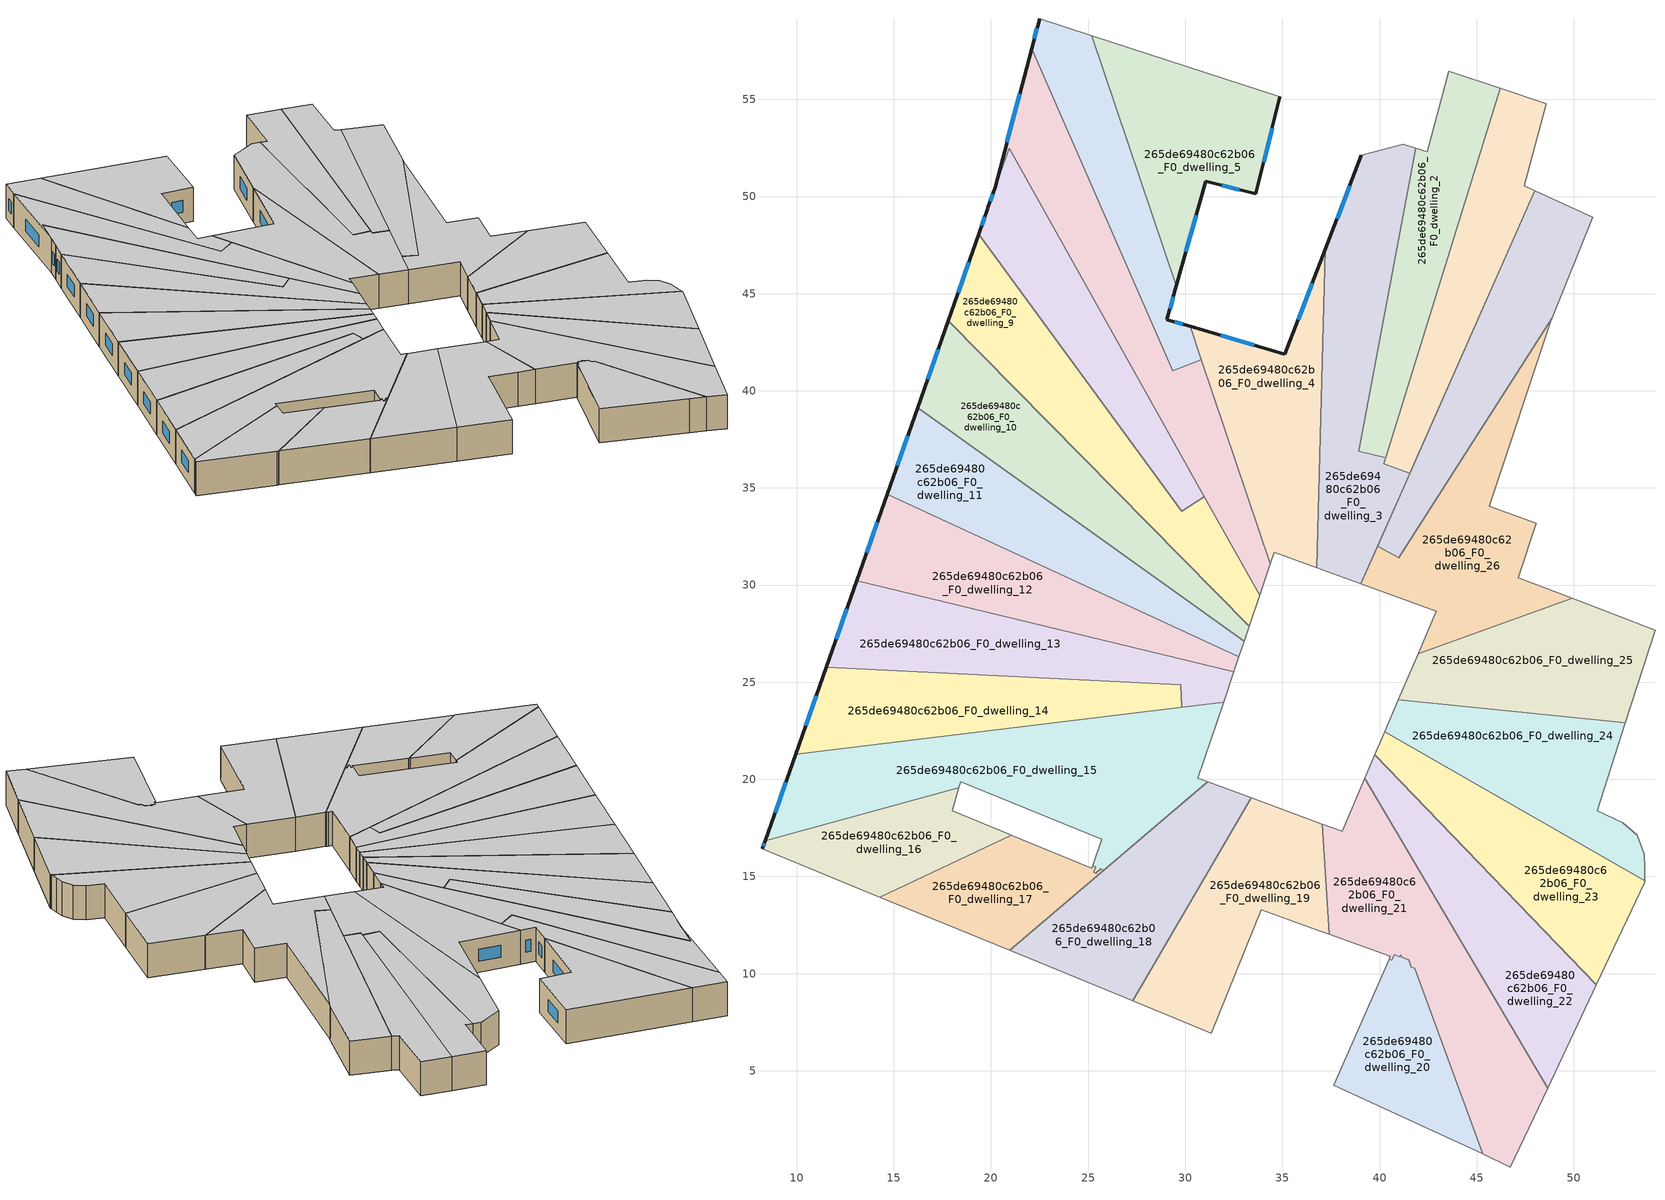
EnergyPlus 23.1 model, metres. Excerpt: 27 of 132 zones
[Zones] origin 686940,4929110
265de69480c62b06_F0_dwelling_0
 floor ground (EU_floor_Construction): 50.97,48.92 48.89,43.76 40.99,31.41 39.9,31.99 47.99,50.3 z0
 wall adiabatic (EU_wall_Construction): 40.99,31.41 48.89,43.76 50.97,48.92 47.99,50.3 39.9,31.99 40.99,31.41 z0:3
 ceiling to 265de69480c62b06_F1_dwelling_0 (EU_floor_Construction): 40.99,31.41 48.89,43.76 50.97,48.92 47.99,50.3 39.9,31.99 z3
265de69480c62b06_F0_dwelling_1
 floor ground (EU_floor_Construction): 48.58,54.77 47.45,50.55 47.99,50.3 41.56,35.75 40.23,36.25 46.21,55.57 z0
 wall adiabatic (EU_wall_Construction): 41.56,35.75 47.99,50.3 47.45,50.55 48.58,54.77 46.21,55.57 z0:3
 wall to 265de69480c62b06_F0_dwelling_3 (EU_wall_Construction): 40.32,36.55 40.23,36.25 41.56,35.75 z0:3
 wall to 265de69480c62b06_F0_dwelling_2 (EU_wall_Construction): 46.21,55.57 40.32,36.55 z0:3
 ceiling to 265de69480c62b06_F1_dwelling_1 (EU_floor_Construction): 41.56,35.75 47.99,50.3 47.45,50.55 48.58,54.77 46.21,55.57 40.23,36.25 z3
265de69480c62b06_F0_dwelling_10
 floor ground (EU_floor_Construction): 17.8,43.6 33.3,27.89 33.03,27.1 16.23,39.14 z0
 wall outside (EU_wall_Construction): 17.8,43.6 16.23,39.14 z0:3
 wall adiabatic (EU_wall_Construction): 33.03,27.1 33.3,27.89 z0:3
 wall to 265de69480c62b06_F0_dwelling_11 (EU_wall_Construction): 16.23,39.14 33.03,27.1 z0:3
 wall to 265de69480c62b06_F0_dwelling_9 (EU_wall_Construction): 33.3,27.89 17.8,43.6 z0:3
 window (EU_Window_Construction): 17.29,42.15 16.74,40.59 z0.98:2.02
 ceiling to 265de69480c62b06_F1_dwelling_10 (EU_floor_Construction): 33.03,27.1 33.3,27.89 17.8,43.6 16.23,39.14 z3
265de69480c62b06_F0_dwelling_11
 floor ground (EU_floor_Construction): 33.03,27.1 32.76,26.31 14.66,34.68 16.23,39.14 z0
 wall outside (EU_wall_Construction): 16.23,39.14 14.66,34.68 z0:3
 wall adiabatic (EU_wall_Construction): 32.76,26.31 33.03,27.1 z0:3
 wall to 265de69480c62b06_F0_dwelling_12 (EU_wall_Construction): 14.66,34.68 32.76,26.31 z0:3
 window (EU_Window_Construction): 15.72,37.69 15.17,36.13 z0.98:2.02
 ceiling to 265de69480c62b06_F1_dwelling_11 (EU_floor_Construction): 32.76,26.31 33.03,27.1 16.23,39.14 14.66,34.68 z3
265de69480c62b06_F0_dwelling_12
 floor ground (EU_floor_Construction): 32.76,26.31 32.5,25.53 13.09,30.22 14.66,34.68 z0
 wall outside (EU_wall_Construction): 14.66,34.68 13.09,30.22 z0:3
 wall adiabatic (EU_wall_Construction): 32.5,25.53 32.76,26.31 z0:3
 wall to 265de69480c62b06_F0_dwelling_13 (EU_wall_Construction): 13.09,30.22 32.5,25.53 z0:3
 window (EU_Window_Construction): 14.15,33.23 13.6,31.67 z0.98:2.02
 ceiling to 265de69480c62b06_F1_dwelling_12 (EU_floor_Construction): 32.5,25.53 32.76,26.31 14.66,34.68 13.09,30.22 z3
265de69480c62b06_F0_dwelling_13
 floor ground (EU_floor_Construction): 32.5,25.53 31.97,23.97 29.82,23.71 29.77,24.87 11.53,25.76 13.09,30.22 z0
 wall outside (EU_wall_Construction): 13.09,30.22 11.53,25.76 z0:3
 wall to 265de69480c62b06_F0_dwelling_14 (EU_wall_Construction): 11.53,25.76 29.77,24.87 29.81,23.71 z0:3
 wall adiabatic (EU_wall_Construction): 31.97,23.97 32.5,25.53 z0:3
 wall to 265de69480c62b06_F0_dwelling_15 (EU_wall_Construction): 29.82,23.71 31.97,23.97 z0:3
 window (EU_Window_Construction): 12.58,28.77 12.03,27.21 z0.98:2.02
 ceiling to 265de69480c62b06_F1_dwelling_13 (EU_floor_Construction): 31.97,23.97 32.5,25.53 13.09,30.22 11.53,25.76 29.77,24.87 29.81,23.71 z3
265de69480c62b06_F0_dwelling_14
 floor ground (EU_floor_Construction): 29.77,24.87 29.81,23.71 9.96,21.3 11.53,25.76 z0
 wall outside (EU_wall_Construction): 11.53,25.76 9.96,21.3 z0:3
 wall to 265de69480c62b06_F0_dwelling_15 (EU_wall_Construction): 9.96,21.3 29.81,23.71 z0:3
 window (EU_Window_Construction): 11.02,24.31 10.47,22.75 z0.98:2.02
 ceiling to 265de69480c62b06_F1_dwelling_14 (EU_floor_Construction): 29.81,23.71 29.77,24.87 11.53,25.76 9.96,21.3 z3
265de69480c62b06_F0_dwelling_15
 floor ground (EU_floor_Construction): 31.97,23.97 30.65,20.07 30.94,19.96 31.07,19.91 31.15,19.88 31.03,19.79 25.81,15.33 25.65,15.39 25.39,15.17 25.29,15.22 25.38,15.5 25.25,15.56 25.7,16.93 18.44,19.89 18.35,19.56 8.39,16.84 9.96,21.3 z0
 wall outside (EU_wall_Construction): 9.96,21.3 8.39,16.84 z0:3
 wall adiabatic (EU_wall_Construction): 18.35,19.56 18.44,19.89 25.7,16.93 25.25,15.56 / 25.29,15.22 25.39,15.17 25.65,15.39 25.81,15.33 31.03,19.79 31.15,19.88 31.07,19.91 30.94,19.96 30.65,20.07 31.97,23.97 z0:3
 wall to 265de69480c62b06_F0_dwelling_16 (EU_wall_Construction): 8.39,16.84 18.35,19.56 z0:3
 wall to 265de69480c62b06_F0_dwelling_17 (EU_wall_Construction): 25.25,15.56 25.38,15.5 25.29,15.22 z0:3
 window (EU_Window_Construction): 9.45,19.85 8.9,18.29 z0.98:2.02
 ceiling to 265de69480c62b06_F1_dwelling_15 (EU_floor_Construction): 31.03,19.79 31.15,19.88 31.07,19.91 30.94,19.96 30.65,20.07 31.97,23.97 9.96,21.3 8.39,16.84 18.35,19.56 18.44,19.89 25.7,16.93 25.25,15.56 25.38,15.5 25.29,15.22 25.39,15.17 25.65,15.39 25.81,15.33 z3
265de69480c62b06_F0_dwelling_16
 floor ground (EU_floor_Construction): 20.93,17.17 21.06,17.12 14.28,13.94 14.15,13.99 8.24,16.42 8.39,16.84 18.35,19.56 18.01,18.38 z0
 wall outside (EU_wall_Construction): 8.39,16.84 8.24,16.42 z0:3
 wall adiabatic (EU_wall_Construction): 8.24,16.42 14.15,13.99 14.28,13.94 / 21.06,17.12 20.93,17.17 18.01,18.38 18.35,19.56 z0:3
 wall to 265de69480c62b06_F0_dwelling_17 (EU_wall_Construction): 14.28,13.94 21.06,17.12 z0:3
 window (EU_Window_Construction): 8.34,16.7 8.29,16.55 z0.98:2.02
 ceiling to 265de69480c62b06_F1_dwelling_16 (EU_floor_Construction): 21.06,17.12 20.93,17.17 18.01,18.38 18.35,19.56 8.39,16.84 8.24,16.42 14.15,13.99 14.28,13.94 z3
265de69480c62b06_F0_dwelling_17
 floor ground (EU_floor_Construction): 25.25,15.56 25.38,15.5 25.29,15.22 25.39,15.17 25.65,15.39 25.81,15.33 20.96,11.2 14.28,13.94 21.06,17.12 25.2,15.42 z0
 wall adiabatic (EU_wall_Construction): 14.28,13.94 20.96,11.2 25.81,15.33 25.65,15.39 25.39,15.17 25.29,15.22 / 25.25,15.56 25.2,15.42 21.06,17.12 z0:3
 ceiling to 265de69480c62b06_F1_dwelling_17 (EU_floor_Construction): 25.39,15.17 25.29,15.22 25.38,15.5 25.25,15.56 25.2,15.42 21.06,17.12 14.28,13.94 20.96,11.2 25.81,15.33 25.65,15.39 z3
265de69480c62b06_F0_dwelling_18
 floor ground (EU_floor_Construction): 33.4,19.05 27.3,8.59 20.96,11.2 31.15,19.88 z0
 wall adiabatic (EU_wall_Construction): 33.4,19.05 31.15,19.88 20.96,11.2 27.3,8.59 z0:3
 wall to 265de69480c62b06_F0_dwelling_19 (EU_wall_Construction): 27.3,8.59 33.4,19.05 z0:3
 ceiling to 265de69480c62b06_F1_dwelling_18 (EU_floor_Construction): 27.3,8.59 33.4,19.05 31.15,19.88 20.96,11.2 z3
265de69480c62b06_F0_dwelling_19
 floor ground (EU_floor_Construction): 37.05,17.7 37.42,12.02 36.17,12.47 33.9,13.3 31.34,6.94 27.3,8.59 33.4,19.05 z0
 wall adiabatic (EU_wall_Construction): 27.3,8.59 31.34,6.94 33.9,13.3 36.17,12.47 37.42,12.02 / 37.05,17.7 33.4,19.05 z0:3
 wall to 265de69480c62b06_F0_dwelling_21 (EU_wall_Construction): 37.42,12.02 37.05,17.7 z0:3
 ceiling to 265de69480c62b06_F1_dwelling_19 (EU_floor_Construction): 37.42,12.02 37.05,17.7 33.4,19.05 27.3,8.59 31.34,6.94 33.9,13.3 36.17,12.47 z3
265de69480c62b06_F0_dwelling_2
 floor ground (EU_floor_Construction): 46.21,55.57 40.32,36.55 38.93,36.9 41.87,52.49 42.45,52.3 43.57,56.46 z0
 wall adiabatic (EU_wall_Construction): 38.93,36.9 40.32,36.55 / 46.21,55.57 43.57,56.46 42.45,52.3 41.87,52.49 z0:3
 wall to 265de69480c62b06_F0_dwelling_3 (EU_wall_Construction): 41.87,52.49 38.93,36.9 z0:3
 ceiling to 265de69480c62b06_F1_dwelling_2 (EU_floor_Construction): 40.32,36.55 46.21,55.57 43.57,56.46 42.45,52.3 41.87,52.49 38.93,36.9 z3
265de69480c62b06_F0_dwelling_20
 floor ground (EU_floor_Construction): 41.82,10.27 45.31,0.72 44.09,1.3 37.65,4.25 40.49,10.75 40.63,10.7 40.75,10.97 41.04,10.87 41.08,10.98 41.13,10.84 41.5,10.71 41.63,10.34 z0
 wall to 265de69480c62b06_F0_dwelling_21 (EU_wall_Construction): 45.31,0.72 41.82,10.27 41.63,10.34 41.5,10.71 41.13,10.84 41.08,10.98 41.04,10.87 40.75,10.97 40.63,10.7 40.49,10.75 z0:3
 wall adiabatic (EU_wall_Construction): 40.49,10.75 37.65,4.25 44.09,1.3 45.31,0.72 z0:3
 ceiling to 265de69480c62b06_F1_dwelling_20 (EU_floor_Construction): 45.31,0.72 41.82,10.27 41.63,10.34 41.5,10.71 41.13,10.84 41.08,10.98 41.04,10.87 40.75,10.97 40.63,10.7 40.49,10.75 37.65,4.25 44.09,1.3 z3
265de69480c62b06_F0_dwelling_21
 floor ground (EU_floor_Construction): 39.25,20.05 48.65,4.09 46.74,0.04 45.31,0.72 41.82,10.27 41.63,10.34 41.5,10.71 41.13,10.84 41.08,10.98 41.04,10.87 40.75,10.97 40.63,10.7 40.49,10.75 40.55,10.89 37.42,12.02 37.05,17.7 38.08,17.32 z0
 wall adiabatic (EU_wall_Construction): 37.42,12.02 40.55,10.89 40.49,10.75 / 39.25,20.05 38.08,17.32 37.05,17.7 / 45.31,0.72 46.74,0.04 48.65,4.09 z0:3
 wall to 265de69480c62b06_F0_dwelling_22 (EU_wall_Construction): 48.65,4.09 39.25,20.05 z0:3
 ceiling to 265de69480c62b06_F1_dwelling_21 (EU_floor_Construction): 46.74,0.04 48.65,4.09 39.25,20.05 38.08,17.32 37.05,17.7 37.42,12.02 40.55,10.89 40.49,10.75 40.63,10.7 40.75,10.97 41.04,10.87 41.08,10.98 41.13,10.84 41.5,10.71 41.63,10.34 41.82,10.27 45.31,0.72 z3
265de69480c62b06_F0_dwelling_22
 floor ground (EU_floor_Construction): 39.76,21.26 51.17,9.43 48.65,4.09 39.25,20.05 z0
 wall adiabatic (EU_wall_Construction): 39.76,21.26 39.25,20.05 / 48.65,4.09 51.17,9.43 z0:3
 wall to 265de69480c62b06_F0_dwelling_23 (EU_wall_Construction): 51.17,9.43 39.76,21.26 z0:3
 ceiling to 265de69480c62b06_F1_dwelling_22 (EU_floor_Construction): 48.65,4.09 51.17,9.43 39.76,21.26 39.25,20.05 z3
265de69480c62b06_F0_dwelling_23
 floor ground (EU_floor_Construction): 53.65,14.79 53.65,14.71 51.17,9.43 39.76,21.26 40.27,22.44 z0
 wall adiabatic (EU_wall_Construction): 40.27,22.44 39.76,21.26 / 51.17,9.43 53.65,14.71 53.65,14.79 z0:3
 wall to 265de69480c62b06_F0_dwelling_24 (EU_wall_Construction): 53.65,14.79 40.27,22.44 z0:3
 ceiling to 265de69480c62b06_F1_dwelling_23 (EU_floor_Construction): 51.17,9.43 53.65,14.71 53.65,14.79 40.27,22.44 39.76,21.26 z3
265de69480c62b06_F0_dwelling_24
 floor ground (EU_floor_Construction): 52.66,22.91 51.21,18.38 52.52,17.76 53.27,17.12 53.63,16.15 53.64,15.49 53.65,14.79 40.27,22.44 40.98,24.09 z0
 wall adiabatic (EU_wall_Construction): 53.65,14.79 53.64,15.49 53.63,16.15 53.27,17.12 52.52,17.76 51.21,18.38 52.66,22.91 / 40.98,24.09 40.27,22.44 z0:3
 wall to 265de69480c62b06_F0_dwelling_25 (EU_wall_Construction): 52.66,22.91 40.98,24.09 z0:3
 ceiling to 265de69480c62b06_F1_dwelling_24 (EU_floor_Construction): 53.65,14.79 53.64,15.49 53.63,16.15 53.27,17.12 52.52,17.76 51.21,18.38 52.66,22.91 40.98,24.09 40.27,22.44 z3
265de69480c62b06_F0_dwelling_25
 floor ground (EU_floor_Construction): 54.18,27.68 52.66,22.91 40.98,24.09 41.99,26.47 49.92,29.32 z0
 wall adiabatic (EU_wall_Construction): 41.99,26.47 40.98,24.09 / 52.66,22.91 54.18,27.68 49.92,29.32 z0:3
 wall to 265de69480c62b06_F0_dwelling_26 (EU_wall_Construction): 49.92,29.32 41.99,26.47 z0:3
 ceiling to 265de69480c62b06_F1_dwelling_25 (EU_floor_Construction): 52.66,22.91 54.18,27.68 49.92,29.32 41.99,26.47 40.98,24.09 z3
265de69480c62b06_F0_dwelling_26
 floor ground (EU_floor_Construction): 48.89,43.76 48.82,43.58 45.66,34.05 48.07,33.18 47.13,30.39 49.92,29.32 41.99,26.47 42.92,28.65 39.04,30.06 39.9,31.99 40.99,31.41 z0
 wall adiabatic (EU_wall_Construction): 49.92,29.32 47.13,30.39 48.07,33.18 45.66,34.05 48.82,43.58 48.89,43.76 40.99,31.41 39.9,31.99 39.04,30.06 42.92,28.65 41.99,26.47 z0:3
 ceiling to 265de69480c62b06_F1_dwelling_26 (EU_floor_Construction): 49.92,29.32 47.13,30.39 48.07,33.18 45.66,34.05 48.82,43.58 48.89,43.76 40.99,31.41 39.9,31.99 39.04,30.06 42.92,28.65 41.99,26.47 z3
265de69480c62b06_F0_dwelling_3
 floor ground (EU_floor_Construction): 41.87,52.49 38.93,36.9 40.32,36.55 40.23,36.25 41.56,35.75 39.04,30.06 36.77,30.89 37.21,47.29 39.07,52.12 41.22,52.7 z0
 wall outside (EU_wall_Construction): 39.07,52.12 37.21,47.29 z0:3
 wall adiabatic (EU_wall_Construction): 36.77,30.89 39.04,30.06 41.56,35.74 / 41.87,52.49 41.22,52.7 39.07,52.12 / 40.32,36.55 38.93,36.9 z0:3
 wall to 265de69480c62b06_F0_dwelling_4 (EU_wall_Construction): 37.21,47.29 36.77,30.89 z0:3
 window (EU_Window_Construction): 38.47,50.55 37.82,48.86 z0.98:2.02
 ceiling to 265de69480c62b06_F1_dwelling_3 (EU_floor_Construction): 39.04,30.06 41.56,35.75 40.23,36.25 40.32,36.55 38.93,36.9 41.87,52.49 41.22,52.7 39.07,52.12 37.21,47.29 36.77,30.89 z3
265de69480c62b06_F0_dwelling_4
 floor ground (EU_floor_Construction): 37.21,47.29 36.77,30.89 34.58,31.69 34.38,31.1 30.25,43.31 35.13,41.89 z0
 wall outside (EU_wall_Construction): 37.21,47.29 35.13,41.89 30.25,43.31 z0:3
 wall adiabatic (EU_wall_Construction): 34.38,31.1 34.58,31.69 36.77,30.89 z0:3
 wall to 265de69480c62b06_F0_dwelling_7 (EU_wall_Construction): 30.83,41.6 34.38,31.1 z0:3
 wall to 265de69480c62b06_F0_dwelling_6 (EU_wall_Construction): 30.25,43.31 30.83,41.61 z0:3
 window (EU_Window_Construction): 33.54,42.35 31.84,42.85 / 36.53,45.53 35.81,43.64 z0.98:2.02
 ceiling to 265de69480c62b06_F1_dwelling_4 (EU_floor_Construction): 36.77,30.89 37.21,47.29 35.13,41.89 30.25,43.31 34.38,31.1 34.58,31.69 z3
265de69480c62b06_F0_dwelling_5
 floor ground (EU_floor_Construction): 34.87,55.13 33.63,50.15 31.05,50.79 29.55,45.39 25.19,58.27 z0
 wall outside (EU_wall_Construction): 29.55,45.39 31.05,50.79 33.63,50.15 34.87,55.13 z0:3
 wall to 265de69480c62b06_F0_dwelling_6 (EU_wall_Construction): 25.19,58.27 29.55,45.39 z0:3
 wall adiabatic (EU_wall_Construction): 34.87,55.13 25.19,58.27 z0:3
 window (EU_Window_Construction): 34.03,51.77 34.47,53.51 / 31.89,50.58 32.79,50.35 / 30.03,47.15 30.56,49.03 z0.98:2.02
 ceiling to 265de69480c62b06_F1_dwelling_5 (EU_floor_Construction): 33.63,50.15 34.87,55.13 25.19,58.27 29.55,45.39 31.05,50.79 z3
265de69480c62b06_F0_dwelling_6
 floor ground (EU_floor_Construction): 25.19,58.27 29.55,45.39 29.06,43.66 30.25,43.31 30.83,41.61 29.36,41.04 22.1,57.62 22.5,59.15 z0
 wall outside (EU_wall_Construction): 30.25,43.31 29.06,43.66 29.55,45.39 / 22.5,59.15 22.1,57.62 z0:3
 wall to 265de69480c62b06_F0_dwelling_7 (EU_wall_Construction): 22.1,57.62 29.36,41.04 30.83,41.61 z0:3
 wall adiabatic (EU_wall_Construction): 25.19,58.27 22.5,59.15 z0:3
 window (EU_Window_Construction): 29.22,44.22 29.39,44.83 / 29.86,43.42 29.45,43.54 / 22.37,58.65 22.23,58.11 z0.98:2.02
 ceiling to 265de69480c62b06_F1_dwelling_6 (EU_floor_Construction): 30.83,41.61 30.25,43.31 29.06,43.66 29.55,45.39 25.19,58.27 22.5,59.15 22.1,57.62 29.36,41.04 z3
265de69480c62b06_F0_dwelling_7
 floor ground (EU_floor_Construction): 22.1,57.62 29.36,41.04 30.83,41.61 34.38,31.1 33.83,29.48 20.93,52.5 19.84,49.4 20.21,50.47 z0
 wall outside (EU_wall_Construction): 22.1,57.62 20.21,50.47 19.84,49.41 z0:3
 wall adiabatic (EU_wall_Construction): 33.83,29.48 34.38,31.1 z0:3
 wall to 265de69480c62b06_F0_dwelling_8 (EU_wall_Construction): 19.84,49.41 20.93,52.5 30.99,34.56 z0:3
 wall to 265de69480c62b06_F0_dwelling_9 (EU_wall_Construction): 30.99,34.55 33.83,29.48 z0:3
 window (EU_Window_Construction): 20.09,50.12 19.96,49.75 / 21.48,55.29 20.82,52.79 z0.98:2.02
 ceiling to 265de69480c62b06_F1_dwelling_7 (EU_floor_Construction): 33.83,29.48 34.38,31.1 30.83,41.61 29.36,41.04 22.1,57.62 20.21,50.47 19.84,49.4 20.93,52.5 z3
265de69480c62b06_F0_dwelling_8
 floor ground (EU_floor_Construction): 20.93,52.5 30.98,34.56 29.81,33.8 19.36,48.06 19.84,49.41 z0
 wall outside (EU_wall_Construction): 19.84,49.41,3 19.84,49.4,0 19.36,48.06,0 19.36,48.06,3
 wall to 265de69480c62b06_F0_dwelling_9 (EU_wall_Construction): 19.36,48.06 29.81,33.8 30.98,34.56 z0:3
 window (EU_Window_Construction): 19.69,48.97 19.52,48.5 z0.98:2.02
 ceiling to 265de69480c62b06_F1_dwelling_8 (EU_floor_Construction): 30.98,34.56 20.93,52.5 19.84,49.41 19.36,48.06 29.81,33.8 z3
265de69480c62b06_F0_dwelling_9
 floor ground (EU_floor_Construction): 30.98,34.56 33.83,29.48 33.3,27.89 17.8,43.6 19.36,48.06 29.81,33.8 z0
 wall outside (EU_wall_Construction): 19.36,48.06 17.8,43.6 z0:3
 wall adiabatic (EU_wall_Construction): 33.3,27.89 33.83,29.48 z0:3
 window (EU_Window_Construction): 18.85,46.61 18.31,45.05 z0.98:2.02
 ceiling to 265de69480c62b06_F1_dwelling_9 (EU_floor_Construction): 33.3,27.89 33.83,29.48 30.98,34.56 29.81,33.8 19.36,48.06 17.8,43.6 z3
[Building]
EU S2 Campaign: North Axis=0; Terrain=City; Solar Distribution=FullExterior
[Site:Location]
Bologna: Latitude=44.5; Longitude=11.25; Time Zone=1; Elevation=37
[SizingPeriod:WeatherFileDays]
AnnualSizingPeriod: Begin Month=1; Begin Day of Month=1; End Month=12; End Day of Month=31; Day of Week for Start Day=Monday; Use Weather File Daylight Saving Period=No; Use Weather File Rain and Snow Indicators=No
[MATERIAL]
EU_InternalMass_Material: Roughness=MediumRough; Thickness=0.1; Conductivity=1; Density=1800; Specific Heat=900; Thermal Absorptance=0.9; Solar Absorptance=0.7; Visible Absorptance=0.7
[MATERIAL:NOMASS] Roughness=MediumRough; Thermal Absorptance=0.9; Solar Absorptance=0.7; Visible Absorptance=0.7
Name | Thermal Resistance
EU_wall_NoMass | 0.905828
EU_floor_NoMass | 0.67114
[WINDOWMATERIAL:SIMPLEGLAZINGSYSTEM]
EU_Window_SimpleGlazing: UFactor=4.52486; Solar Heat Gain Coefficient=0.85; Visible Transmittance=0.85
[CONSTRUCTION]
EU_wall_Construction: EU_wall_NoMass
EU_floor_Construction: EU_floor_NoMass
EU_Window_Construction: EU_Window_SimpleGlazing
EU_InternalMass_Construction: EU_InternalMass_Material
[ZONE] Type=1; Multiplier=1; Ceiling Height=autocalculate; Floor Area=autocalculate; Part of Total Floor Area=Yes
Name | Volume
265de69480c62b06_F0_dwelling_0 | 158.586
265de69480c62b06_F0_dwelling_1 | 145.649
265de69480c62b06_F0_dwelling_10 | 165.393
265de69480c62b06_F0_dwelling_11 | 165.356
265de69480c62b06_F0_dwelling_12 | 165.414
265de69480c62b06_F0_dwelling_13 | 172.072
265de69480c62b06_F0_dwelling_14 | 158.702
265de69480c62b06_F0_dwelling_15 | 291.576
265de69480c62b06_F0_dwelling_16 | 103.334
265de69480c62b06_F0_dwelling_17 | 101.27
265de69480c62b06_F0_dwelling_18; 265de69480c62b06_F0_dwelling_23 | 165.396
265de69480c62b06_F0_dwelling_19 | 165.083
265de69480c62b06_F0_dwelling_2 | 144.628
265de69480c62b06_F0_dwelling_20 | 106.91
265de69480c62b06_F0_dwelling_21 | 224.174
265de69480c62b06_F0_dwelling_22 | 165.385
265de69480c62b06_F0_dwelling_24 | 165.383
265de69480c62b06_F0_dwelling_25 | 165.397
265de69480c62b06_F0_dwelling_26 | 172.175
265de69480c62b06_F0_dwelling_3 | 205.876
265de69480c62b06_F0_dwelling_4 | 164.96
265de69480c62b06_F0_dwelling_5 | 165.831
265de69480c62b06_F0_dwelling_6 | 128.659
265de69480c62b06_F0_dwelling_7 | 202.74
265de69480c62b06_F0_dwelling_8 | 145.961
265de69480c62b06_F0_dwelling_9 | 184.137
[INTERNALMASS] Construction=EU_InternalMass_Construction
Name | Zone or ZoneList | Surface Area
265de69480c62b06_F0_dwelling_0_EU_InternalMass | 265de69480c62b06_F0_dwelling_0 | 52.8331
265de69480c62b06_F0_dwelling_1_EU_InternalMass | 265de69480c62b06_F0_dwelling_1 | 48.5498
265de69480c62b06_F0_dwelling_2_EU_InternalMass | 265de69480c62b06_F0_dwelling_2 | 48.2191
265de69480c62b06_F0_dwelling_3_EU_InternalMass | 265de69480c62b06_F0_dwelling_3 | 68.6258
265de69480c62b06_F0_dwelling_4_EU_InternalMass | 265de69480c62b06_F0_dwelling_4 | 54.988
265de69480c62b06_F0_dwelling_5_EU_InternalMass | 265de69480c62b06_F0_dwelling_5 | 55.2754
265de69480c62b06_F0_dwelling_6_EU_InternalMass | 265de69480c62b06_F0_dwelling_6 | 42.8865
265de69480c62b06_F0_dwelling_7_EU_InternalMass | 265de69480c62b06_F0_dwelling_7 | 67.5916
265de69480c62b06_F0_dwelling_8_EU_InternalMass | 265de69480c62b06_F0_dwelling_8 | 48.6576
265de69480c62b06_F0_dwelling_9_EU_InternalMass | 265de69480c62b06_F0_dwelling_9 | 61.3809
265de69480c62b06_F0_dwelling_10_EU_InternalMass | 265de69480c62b06_F0_dwelling_10 | 55.131
265de69480c62b06_F0_dwelling_11_EU_InternalMass | 265de69480c62b06_F0_dwelling_11 | 55.119
265de69480c62b06_F0_dwelling_12_EU_InternalMass | 265de69480c62b06_F0_dwelling_12 | 55.1377
265de69480c62b06_F0_dwelling_13_EU_InternalMass | 265de69480c62b06_F0_dwelling_13 | 57.3603
265de69480c62b06_F0_dwelling_14_EU_InternalMass | 265de69480c62b06_F0_dwelling_14 | 52.9003
265de69480c62b06_F0_dwelling_15_EU_InternalMass | 265de69480c62b06_F0_dwelling_15 | 97.1956
265de69480c62b06_F0_dwelling_16_EU_InternalMass | 265de69480c62b06_F0_dwelling_16 | 34.4498
265de69480c62b06_F0_dwelling_17_EU_InternalMass | 265de69480c62b06_F0_dwelling_17 | 33.7512
265de69480c62b06_F0_dwelling_18_EU_InternalMass | 265de69480c62b06_F0_dwelling_18 | 55.132
265de69480c62b06_F0_dwelling_19_EU_InternalMass | 265de69480c62b06_F0_dwelling_19 | 55.0277
265de69480c62b06_F0_dwelling_20_EU_InternalMass | 265de69480c62b06_F0_dwelling_20 | 35.6333
265de69480c62b06_F0_dwelling_21_EU_InternalMass | 265de69480c62b06_F0_dwelling_21 | 74.7249
265de69480c62b06_F0_dwelling_22_EU_InternalMass | 265de69480c62b06_F0_dwelling_22 | 55.1282
265de69480c62b06_F0_dwelling_23_EU_InternalMass | 265de69480c62b06_F0_dwelling_23 | 55.132
265de69480c62b06_F0_dwelling_24_EU_InternalMass | 265de69480c62b06_F0_dwelling_24 | 55.1278
265de69480c62b06_F0_dwelling_25_EU_InternalMass | 265de69480c62b06_F0_dwelling_25 | 55.1322
265de69480c62b06_F0_dwelling_26_EU_InternalMass | 265de69480c62b06_F0_dwelling_26 | 57.4208
[OTHEREQUIPMENT] Fuel Type=Electricity; Design Level Calculation Method=Watts/Area; Power per Zone Floor Area=1; Fraction Latent=0; Fraction Radiant=0; Fraction Lost=0; Carbon Dioxide Generation Rate=0; EndUse Subcategory=EU_Step8_InternalGains
Name | Zone or ZoneList or Space or SpaceList | Schedule
EU_Step8_InternalGain_265de69480c62b06_F0_dwelling_0_f000 | 265de69480c62b06_F0_dwelling_0 | EU_Step8_GainSchedule_265de69480c62b06_F0_dwelling_0_f000
EU_Step8_InternalGain_265de69480c62b06_F0_dwelling_1_f000 | 265de69480c62b06_F0_dwelling_1 | EU_Step8_GainSchedule_265de69480c62b06_F0_dwelling_1_f000
EU_Step8_InternalGain_265de69480c62b06_F0_dwelling_2_f000 | 265de69480c62b06_F0_dwelling_2 | EU_Step8_GainSchedule_265de69480c62b06_F0_dwelling_2_f000
EU_Step8_InternalGain_265de69480c62b06_F0_dwelling_3_f000 | 265de69480c62b06_F0_dwelling_3 | EU_Step8_GainSchedule_265de69480c62b06_F0_dwelling_3_f000
EU_Step8_InternalGain_265de69480c62b06_F0_dwelling_4_f000 | 265de69480c62b06_F0_dwelling_4 | EU_Step8_GainSchedule_265de69480c62b06_F0_dwelling_4_f000
EU_Step8_InternalGain_265de69480c62b06_F0_dwelling_5_f000 | 265de69480c62b06_F0_dwelling_5 | EU_Step8_GainSchedule_265de69480c62b06_F0_dwelling_5_f000
EU_Step8_InternalGain_265de69480c62b06_F0_dwelling_6_f000 | 265de69480c62b06_F0_dwelling_6 | EU_Step8_GainSchedule_265de69480c62b06_F0_dwelling_6_f000
EU_Step8_InternalGain_265de69480c62b06_F0_dwelling_7_f000 | 265de69480c62b06_F0_dwelling_7 | EU_Step8_GainSchedule_265de69480c62b06_F0_dwelling_7_f000
EU_Step8_InternalGain_265de69480c62b06_F0_dwelling_8_f000 | 265de69480c62b06_F0_dwelling_8 | EU_Step8_GainSchedule_265de69480c62b06_F0_dwelling_8_f000
EU_Step8_InternalGain_265de69480c62b06_F0_dwelling_9_f000 | 265de69480c62b06_F0_dwelling_9 | EU_Step8_GainSchedule_265de69480c62b06_F0_dwelling_9_f000
EU_Step8_InternalGain_265de69480c62b06_F0_dwelling_10_f000 | 265de69480c62b06_F0_dwelling_10 | EU_Step8_GainSchedule_265de69480c62b06_F0_dwelling_10_f000
EU_Step8_InternalGain_265de69480c62b06_F0_dwelling_11_f000 | 265de69480c62b06_F0_dwelling_11 | EU_Step8_GainSchedule_265de69480c62b06_F0_dwelling_11_f000
EU_Step8_InternalGain_265de69480c62b06_F0_dwelling_12_f000 | 265de69480c62b06_F0_dwelling_12 | EU_Step8_GainSchedule_265de69480c62b06_F0_dwelling_12_f000
EU_Step8_InternalGain_265de69480c62b06_F0_dwelling_13_f000 | 265de69480c62b06_F0_dwelling_13 | EU_Step8_GainSchedule_265de69480c62b06_F0_dwelling_13_f000
EU_Step8_InternalGain_265de69480c62b06_F0_dwelling_14_f000 | 265de69480c62b06_F0_dwelling_14 | EU_Step8_GainSchedule_265de69480c62b06_F0_dwelling_14_f000
EU_Step8_InternalGain_265de69480c62b06_F0_dwelling_15_f000 | 265de69480c62b06_F0_dwelling_15 | EU_Step8_GainSchedule_265de69480c62b06_F0_dwelling_15_f000
EU_Step8_InternalGain_265de69480c62b06_F0_dwelling_16_f000 | 265de69480c62b06_F0_dwelling_16 | EU_Step8_GainSchedule_265de69480c62b06_F0_dwelling_16_f000
EU_Step8_InternalGain_265de69480c62b06_F0_dwelling_17_f000 | 265de69480c62b06_F0_dwelling_17 | EU_Step8_GainSchedule_265de69480c62b06_F0_dwelling_17_f000
EU_Step8_InternalGain_265de69480c62b06_F0_dwelling_18_f000 | 265de69480c62b06_F0_dwelling_18 | EU_Step8_GainSchedule_265de69480c62b06_F0_dwelling_18_f000
EU_Step8_InternalGain_265de69480c62b06_F0_dwelling_19_f000 | 265de69480c62b06_F0_dwelling_19 | EU_Step8_GainSchedule_265de69480c62b06_F0_dwelling_19_f000
EU_Step8_InternalGain_265de69480c62b06_F0_dwelling_20_f000 | 265de69480c62b06_F0_dwelling_20 | EU_Step8_GainSchedule_265de69480c62b06_F0_dwelling_20_f000
EU_Step8_InternalGain_265de69480c62b06_F0_dwelling_21_f000 | 265de69480c62b06_F0_dwelling_21 | EU_Step8_GainSchedule_265de69480c62b06_F0_dwelling_21_f000
EU_Step8_InternalGain_265de69480c62b06_F0_dwelling_22_f000 | 265de69480c62b06_F0_dwelling_22 | EU_Step8_GainSchedule_265de69480c62b06_F0_dwelling_22_f000
EU_Step8_InternalGain_265de69480c62b06_F0_dwelling_23_f000 | 265de69480c62b06_F0_dwelling_23 | EU_Step8_GainSchedule_265de69480c62b06_F0_dwelling_23_f000
EU_Step8_InternalGain_265de69480c62b06_F0_dwelling_24_f000 | 265de69480c62b06_F0_dwelling_24 | EU_Step8_GainSchedule_265de69480c62b06_F0_dwelling_24_f000
EU_Step8_InternalGain_265de69480c62b06_F0_dwelling_25_f000 | 265de69480c62b06_F0_dwelling_25 | EU_Step8_GainSchedule_265de69480c62b06_F0_dwelling_25_f000
EU_Step8_InternalGain_265de69480c62b06_F0_dwelling_26_f000 | 265de69480c62b06_F0_dwelling_26 | EU_Step8_GainSchedule_265de69480c62b06_F0_dwelling_26_f000
[ZONEVENTILATION:DESIGNFLOWRATE] Schedule=EU_AlwaysOn; Design Flow Rate Calculation Method=AirChanges/Hour; Air Changes per Hour=0.73129; Ventilation Type=Natural; Fan Pressure Rise=0; Fan Total Efficiency=1; Constant Term Coefficient=1; Temperature Term Coefficient=0; Velocity Term Coefficient=0; Velocity Squared Term Coefficient=0; Minimum Indoor Temperature=-100; Maximum Indoor Temperature=100; Delta Temperature=-100; Minimum Outdoor Temperature=-100; Maximum Outdoor Temperature=100; Maximum Wind Speed=40
Name | Zone or ZoneList or Space or SpaceList
EU_ConstantAir_265de69480c62b06_F0_dwelling_0 | 265de69480c62b06_F0_dwelling_0
EU_ConstantAir_265de69480c62b06_F0_dwelling_1 | 265de69480c62b06_F0_dwelling_1
EU_ConstantAir_265de69480c62b06_F0_dwelling_2 | 265de69480c62b06_F0_dwelling_2
EU_ConstantAir_265de69480c62b06_F0_dwelling_3 | 265de69480c62b06_F0_dwelling_3
EU_ConstantAir_265de69480c62b06_F0_dwelling_4 | 265de69480c62b06_F0_dwelling_4
EU_ConstantAir_265de69480c62b06_F0_dwelling_5 | 265de69480c62b06_F0_dwelling_5
EU_ConstantAir_265de69480c62b06_F0_dwelling_6 | 265de69480c62b06_F0_dwelling_6
EU_ConstantAir_265de69480c62b06_F0_dwelling_7 | 265de69480c62b06_F0_dwelling_7
EU_ConstantAir_265de69480c62b06_F0_dwelling_8 | 265de69480c62b06_F0_dwelling_8
EU_ConstantAir_265de69480c62b06_F0_dwelling_9 | 265de69480c62b06_F0_dwelling_9
EU_ConstantAir_265de69480c62b06_F0_dwelling_10 | 265de69480c62b06_F0_dwelling_10
EU_ConstantAir_265de69480c62b06_F0_dwelling_11 | 265de69480c62b06_F0_dwelling_11
EU_ConstantAir_265de69480c62b06_F0_dwelling_12 | 265de69480c62b06_F0_dwelling_12
EU_ConstantAir_265de69480c62b06_F0_dwelling_13 | 265de69480c62b06_F0_dwelling_13
EU_ConstantAir_265de69480c62b06_F0_dwelling_14 | 265de69480c62b06_F0_dwelling_14
EU_ConstantAir_265de69480c62b06_F0_dwelling_15 | 265de69480c62b06_F0_dwelling_15
EU_ConstantAir_265de69480c62b06_F0_dwelling_16 | 265de69480c62b06_F0_dwelling_16
EU_ConstantAir_265de69480c62b06_F0_dwelling_17 | 265de69480c62b06_F0_dwelling_17
EU_ConstantAir_265de69480c62b06_F0_dwelling_18 | 265de69480c62b06_F0_dwelling_18
EU_ConstantAir_265de69480c62b06_F0_dwelling_19 | 265de69480c62b06_F0_dwelling_19
EU_ConstantAir_265de69480c62b06_F0_dwelling_20 | 265de69480c62b06_F0_dwelling_20
EU_ConstantAir_265de69480c62b06_F0_dwelling_21 | 265de69480c62b06_F0_dwelling_21
EU_ConstantAir_265de69480c62b06_F0_dwelling_22 | 265de69480c62b06_F0_dwelling_22
EU_ConstantAir_265de69480c62b06_F0_dwelling_23 | 265de69480c62b06_F0_dwelling_23
EU_ConstantAir_265de69480c62b06_F0_dwelling_24 | 265de69480c62b06_F0_dwelling_24
EU_ConstantAir_265de69480c62b06_F0_dwelling_25 | 265de69480c62b06_F0_dwelling_25
EU_ConstantAir_265de69480c62b06_F0_dwelling_26 | 265de69480c62b06_F0_dwelling_26
[HVACTEMPLATE:THERMOSTAT] Constant Heating Setpoint=20; Constant Cooling Setpoint=50
EU_HeatOnly_265de69480c62b06_F0_dwelling_0; EU_HeatOnly_265de69480c62b06_F0_dwelling_1; EU_HeatOnly_265de69480c62b06_F0_dwelling_2; EU_HeatOnly_265de69480c62b06_F0_dwelling_3; EU_HeatOnly_265de69480c62b06_F0_dwelling_4; EU_HeatOnly_265de69480c62b06_F0_dwelling_5; EU_HeatOnly_265de69480c62b06_F0_dwelling_6; EU_HeatOnly_265de69480c62b06_F0_dwelling_7; EU_HeatOnly_265de69480c62b06_F0_dwelling_8; EU_HeatOnly_265de69480c62b06_F0_dwelling_9; EU_HeatOnly_265de69480c62b06_F0_dwelling_10; EU_HeatOnly_265de69480c62b06_F0_dwelling_11; EU_HeatOnly_265de69480c62b06_F0_dwelling_12; EU_HeatOnly_265de69480c62b06_F0_dwelling_13; EU_HeatOnly_265de69480c62b06_F0_dwelling_14; EU_HeatOnly_265de69480c62b06_F0_dwelling_15; EU_HeatOnly_265de69480c62b06_F0_dwelling_16; EU_HeatOnly_265de69480c62b06_F0_dwelling_17; EU_HeatOnly_265de69480c62b06_F0_dwelling_18; EU_HeatOnly_265de69480c62b06_F0_dwelling_19; EU_HeatOnly_265de69480c62b06_F0_dwelling_20; EU_HeatOnly_265de69480c62b06_F0_dwelling_21; EU_HeatOnly_265de69480c62b06_F0_dwelling_22; EU_HeatOnly_265de69480c62b06_F0_dwelling_23; EU_HeatOnly_265de69480c62b06_F0_dwelling_24; EU_HeatOnly_265de69480c62b06_F0_dwelling_25; EU_HeatOnly_265de69480c62b06_F0_dwelling_26; EU_HeatOnly_265de69480c62b06_F1_dwelling_0; EU_HeatOnly_265de69480c62b06_F1_dwelling_1; EU_HeatOnly_265de69480c62b06_F1_dwelling_2; EU_HeatOnly_265de69480c62b06_F1_dwelling_3; EU_HeatOnly_265de69480c62b06_F1_dwelling_4; EU_HeatOnly_265de69480c62b06_F1_dwelling_5; EU_HeatOnly_265de69480c62b06_F1_dwelling_6; EU_HeatOnly_265de69480c62b06_F1_dwelling_7; EU_HeatOnly_265de69480c62b06_F1_dwelling_8; EU_HeatOnly_265de69480c62b06_F1_dwelling_9; EU_HeatOnly_265de69480c62b06_F1_dwelling_10; EU_HeatOnly_265de69480c62b06_F1_dwelling_11; EU_HeatOnly_265de69480c62b06_F1_dwelling_12; EU_HeatOnly_265de69480c62b06_F1_dwelling_13; EU_HeatOnly_265de69480c62b06_F1_dwelling_14; EU_HeatOnly_265de69480c62b06_F1_dwelling_15; EU_HeatOnly_265de69480c62b06_F1_dwelling_16; EU_HeatOnly_265de69480c62b06_F1_dwelling_17; EU_HeatOnly_265de69480c62b06_F1_dwelling_18; EU_HeatOnly_265de69480c62b06_F1_dwelling_19; EU_HeatOnly_265de69480c62b06_F1_dwelling_20; EU_HeatOnly_265de69480c62b06_F1_dwelling_21; EU_HeatOnly_265de69480c62b06_F1_dwelling_22; EU_HeatOnly_265de69480c62b06_F1_dwelling_23; EU_HeatOnly_265de69480c62b06_F1_dwelling_24; EU_HeatOnly_265de69480c62b06_F1_dwelling_25; EU_HeatOnly_265de69480c62b06_F1_dwelling_26; EU_HeatOnly_265de69480c62b06_F2_dwelling_0; EU_HeatOnly_265de69480c62b06_F2_dwelling_1; EU_HeatOnly_265de69480c62b06_F2_dwelling_2; EU_HeatOnly_265de69480c62b06_F2_dwelling_3; EU_HeatOnly_265de69480c62b06_F2_dwelling_4; EU_HeatOnly_265de69480c62b06_F2_dwelling_5; EU_HeatOnly_265de69480c62b06_F2_dwelling_6; EU_HeatOnly_265de69480c62b06_F2_dwelling_7; EU_HeatOnly_265de69480c62b06_F2_dwelling_8; EU_HeatOnly_265de69480c62b06_F2_dwelling_9; EU_HeatOnly_265de69480c62b06_F2_dwelling_10; EU_HeatOnly_265de69480c62b06_F2_dwelling_11; EU_HeatOnly_265de69480c62b06_F2_dwelling_12; EU_HeatOnly_265de69480c62b06_F2_dwelling_13; EU_HeatOnly_265de69480c62b06_F2_dwelling_14; EU_HeatOnly_265de69480c62b06_F2_dwelling_15; EU_HeatOnly_265de69480c62b06_F2_dwelling_16; EU_HeatOnly_265de69480c62b06_F2_dwelling_17; EU_HeatOnly_265de69480c62b06_F2_dwelling_18; EU_HeatOnly_265de69480c62b06_F2_dwelling_19; EU_HeatOnly_265de69480c62b06_F2_dwelling_20; EU_HeatOnly_265de69480c62b06_F2_dwelling_21; EU_HeatOnly_265de69480c62b06_F2_dwelling_22; EU_HeatOnly_265de69480c62b06_F2_dwelling_23; EU_HeatOnly_265de69480c62b06_F2_dwelling_24; EU_HeatOnly_265de69480c62b06_F2_dwelling_25; EU_HeatOnly_265de69480c62b06_F3_dwelling_0; EU_HeatOnly_265de69480c62b06_F3_dwelling_1; EU_HeatOnly_265de69480c62b06_F3_dwelling_2; EU_HeatOnly_265de69480c62b06_F3_dwelling_3; EU_HeatOnly_265de69480c62b06_F3_dwelling_4; EU_HeatOnly_265de69480c62b06_F3_dwelling_5; EU_HeatOnly_265de69480c62b06_F3_dwelling_6; EU_HeatOnly_265de69480c62b06_F3_dwelling_7; EU_HeatOnly_265de69480c62b06_F3_dwelling_8; EU_HeatOnly_265de69480c62b06_F3_dwelling_9; EU_HeatOnly_265de69480c62b06_F3_dwelling_10; EU_HeatOnly_265de69480c62b06_F3_dwelling_11; EU_HeatOnly_265de69480c62b06_F3_dwelling_12; EU_HeatOnly_265de69480c62b06_F3_dwelling_13; EU_HeatOnly_265de69480c62b06_F3_dwelling_14; EU_HeatOnly_265de69480c62b06_F3_dwelling_15; EU_HeatOnly_265de69480c62b06_F3_dwelling_16; EU_HeatOnly_265de69480c62b06_F3_dwelling_17; EU_HeatOnly_265de69480c62b06_F3_dwelling_18; EU_HeatOnly_265de69480c62b06_F3_dwelling_19; EU_HeatOnly_265de69480c62b06_F3_dwelling_20; EU_HeatOnly_265de69480c62b06_F3_dwelling_21; EU_HeatOnly_265de69480c62b06_F3_dwelling_22; EU_HeatOnly_265de69480c62b06_F3_dwelling_23; EU_HeatOnly_265de69480c62b06_F3_dwelling_24; EU_HeatOnly_265de69480c62b06_F3_dwelling_25; EU_HeatOnly_265de69480c62b06_F4_dwelling_0; EU_HeatOnly_265de69480c62b06_F4_dwelling_1; EU_HeatOnly_265de69480c62b06_F4_dwelling_2; EU_HeatOnly_265de69480c62b06_F4_dwelling_3; EU_HeatOnly_265de69480c62b06_F4_dwelling_4; EU_HeatOnly_265de69480c62b06_F4_dwelling_5; EU_HeatOnly_265de69480c62b06_F4_dwelling_6; EU_HeatOnly_265de69480c62b06_F4_dwelling_7; EU_HeatOnly_265de69480c62b06_F4_dwelling_8; EU_HeatOnly_265de69480c62b06_F4_dwelling_9; EU_HeatOnly_265de69480c62b06_F4_dwelling_10; EU_HeatOnly_265de69480c62b06_F4_dwelling_11; EU_HeatOnly_265de69480c62b06_F4_dwelling_12; EU_HeatOnly_265de69480c62b06_F4_dwelling_13; EU_HeatOnly_265de69480c62b06_F4_dwelling_14; EU_HeatOnly_265de69480c62b06_F4_dwelling_15; EU_HeatOnly_265de69480c62b06_F4_dwelling_16; EU_HeatOnly_265de69480c62b06_F4_dwelling_17; EU_HeatOnly_265de69480c62b06_F4_dwelling_18; EU_HeatOnly_265de69480c62b06_F4_dwelling_19; EU_HeatOnly_265de69480c62b06_F4_dwelling_20; EU_HeatOnly_265de69480c62b06_F4_dwelling_21; EU_HeatOnly_265de69480c62b06_F4_dwelling_22; EU_HeatOnly_265de69480c62b06_F4_dwelling_23; EU_HeatOnly_265de69480c62b06_F4_dwelling_24; EU_HeatOnly_265de69480c62b06_F4_dwelling_25
[HVACTEMPLATE:ZONE:IDEALLOADSAIRSYSTEM] System Availability Schedule=EU_AlwaysOn; Maximum Heating Supply Air Temperature=50; Minimum Cooling Supply Air Temperature=13; Maximum Heating Supply Air Humidity Ratio=0.0156; Minimum Cooling Supply Air Humidity Ratio=0.0077; Heating Limit=NoLimit; Cooling Limit=NoLimit; Heating Availability Schedule=EU_AlwaysOn; Cooling Availability Schedule=EU_CoolingOff; Dehumidification Control Type=ConstantSensibleHeatRatio; Cooling Sensible Heat Ratio=0.7; Dehumidification Setpoint=60; Humidification Control Type=None; Humidification Setpoint=30; Outdoor Air Method=None; Outdoor Air Flow Rate per Person=0.00944; Outdoor Air Flow Rate per Zone Floor Area=0; Outdoor Air Flow Rate per Zone=0; Demand Controlled Ventilation Type=None; Outdoor Air Economizer Type=NoEconomizer; Heat Recovery Type=None; Sensible Heat Recovery Effectiveness=0.7; Latent Heat Recovery Effectiveness=0.65
Name | Template Thermostat
265de69480c62b06_F0_dwelling_0 | EU_HeatOnly_265de69480c62b06_F0_dwelling_0
265de69480c62b06_F0_dwelling_1 | EU_HeatOnly_265de69480c62b06_F0_dwelling_1
265de69480c62b06_F0_dwelling_2 | EU_HeatOnly_265de69480c62b06_F0_dwelling_2
265de69480c62b06_F0_dwelling_3 | EU_HeatOnly_265de69480c62b06_F0_dwelling_3
265de69480c62b06_F0_dwelling_4 | EU_HeatOnly_265de69480c62b06_F0_dwelling_4
265de69480c62b06_F0_dwelling_5 | EU_HeatOnly_265de69480c62b06_F0_dwelling_5
265de69480c62b06_F0_dwelling_6 | EU_HeatOnly_265de69480c62b06_F0_dwelling_6
265de69480c62b06_F0_dwelling_7 | EU_HeatOnly_265de69480c62b06_F0_dwelling_7
265de69480c62b06_F0_dwelling_8 | EU_HeatOnly_265de69480c62b06_F0_dwelling_8
265de69480c62b06_F0_dwelling_9 | EU_HeatOnly_265de69480c62b06_F0_dwelling_9
265de69480c62b06_F0_dwelling_10 | EU_HeatOnly_265de69480c62b06_F0_dwelling_10
265de69480c62b06_F0_dwelling_11 | EU_HeatOnly_265de69480c62b06_F0_dwelling_11
265de69480c62b06_F0_dwelling_12 | EU_HeatOnly_265de69480c62b06_F0_dwelling_12
265de69480c62b06_F0_dwelling_13 | EU_HeatOnly_265de69480c62b06_F0_dwelling_13
265de69480c62b06_F0_dwelling_14 | EU_HeatOnly_265de69480c62b06_F0_dwelling_14
265de69480c62b06_F0_dwelling_15 | EU_HeatOnly_265de69480c62b06_F0_dwelling_15
265de69480c62b06_F0_dwelling_16 | EU_HeatOnly_265de69480c62b06_F0_dwelling_16
265de69480c62b06_F0_dwelling_17 | EU_HeatOnly_265de69480c62b06_F0_dwelling_17
265de69480c62b06_F0_dwelling_18 | EU_HeatOnly_265de69480c62b06_F0_dwelling_18
265de69480c62b06_F0_dwelling_19 | EU_HeatOnly_265de69480c62b06_F0_dwelling_19
265de69480c62b06_F0_dwelling_20 | EU_HeatOnly_265de69480c62b06_F0_dwelling_20
265de69480c62b06_F0_dwelling_21 | EU_HeatOnly_265de69480c62b06_F0_dwelling_21
265de69480c62b06_F0_dwelling_22 | EU_HeatOnly_265de69480c62b06_F0_dwelling_22
265de69480c62b06_F0_dwelling_23 | EU_HeatOnly_265de69480c62b06_F0_dwelling_23
265de69480c62b06_F0_dwelling_24 | EU_HeatOnly_265de69480c62b06_F0_dwelling_24
265de69480c62b06_F0_dwelling_25 | EU_HeatOnly_265de69480c62b06_F0_dwelling_25
265de69480c62b06_F0_dwelling_26 | EU_HeatOnly_265de69480c62b06_F0_dwelling_26
[SIZING:ZONE] Zone Cooling Design Supply Air Temperature Input Method=SupplyAirTemperature; Zone Cooling Design Supply Air Temperature=13; Zone Heating Design Supply Air Temperature Input Method=SupplyAirTemperature; Zone Heating Design Supply Air Temperature=50; Zone Cooling Design Supply Air Humidity Ratio=0.008; Zone Heating Design Supply Air Humidity Ratio=0.008; Cooling Design Air Flow Method=DesignDay; Cooling Design Air Flow Rate=0; Cooling Minimum Air Flow per Zone Floor Area=0.000762; Cooling Minimum Air Flow=0; Cooling Minimum Air Flow Fraction=0.2; Heating Design Air Flow Method=DesignDay; Heating Design Air Flow Rate=0; Heating Maximum Air Flow per Zone Floor Area=0.002032; Heating Maximum Air Flow=0.141576; Heating Maximum Air Flow Fraction=0.3; Account for Dedicated Outdoor Air System=No; Dedicated Outdoor Air System Control Strategy=NeutralSupplyAir; Dedicated Outdoor Air Low Setpoint Temperature for Design=autosize; Dedicated Outdoor Air High Setpoint Temperature for Design=autosize; Zone Load Sizing Method=Sensible Load Only No Latent Load; Zone Latent Cooling Design Supply Air Humidity Ratio Input Method=HumidityRatioDifference; Zone Cooling Design Supply Air Humidity Ratio Difference=0.005; Zone Latent Heating Design Supply Air Humidity Ratio Input Method=HumidityRatioDifference; Zone Humidification Design Supply Air Humidity Ratio Difference=0.005
265de69480c62b06_F0_dwelling_0; 265de69480c62b06_F0_dwelling_1; 265de69480c62b06_F0_dwelling_2; 265de69480c62b06_F0_dwelling_3; 265de69480c62b06_F0_dwelling_4; 265de69480c62b06_F0_dwelling_5; 265de69480c62b06_F0_dwelling_6; 265de69480c62b06_F0_dwelling_7; 265de69480c62b06_F0_dwelling_8; 265de69480c62b06_F0_dwelling_9; 265de69480c62b06_F0_dwelling_10; 265de69480c62b06_F0_dwelling_11; 265de69480c62b06_F0_dwelling_12; 265de69480c62b06_F0_dwelling_13; 265de69480c62b06_F0_dwelling_14; 265de69480c62b06_F0_dwelling_15; 265de69480c62b06_F0_dwelling_16; 265de69480c62b06_F0_dwelling_17; 265de69480c62b06_F0_dwelling_18; 265de69480c62b06_F0_dwelling_19; 265de69480c62b06_F0_dwelling_20; 265de69480c62b06_F0_dwelling_21; 265de69480c62b06_F0_dwelling_22; 265de69480c62b06_F0_dwelling_23; 265de69480c62b06_F0_dwelling_24; 265de69480c62b06_F0_dwelling_25; 265de69480c62b06_F0_dwelling_26
[SCHEDULE:CONSTANT]
Name | Hourly Value
EU_AlwaysOn | 1
EU_CoolingOff | 0
[SCHEDULE:FILE] Column Number=1; Rows to Skip at Top=0; Number of Hours of Data=8760; Column Separator=Comma; Interpolate to Timestep=No; Minutes per Item=60; Adjust Schedule for Daylight Savings=Yes
Name | File
EU_Step8_GainSchedule_265de69480c62b06_F0_dwelling_0_f000 | ../../schedules/265de69480c62b06/265de69480c62b06_F0_dwelling_0_f000_gain.csv
EU_Step8_GainSchedule_265de69480c62b06_F0_dwelling_1_f000 | ../../schedules/265de69480c62b06/265de69480c62b06_F0_dwelling_1_f000_gain.csv
EU_Step8_GainSchedule_265de69480c62b06_F0_dwelling_2_f000 | ../../schedules/265de69480c62b06/265de69480c62b06_F0_dwelling_2_f000_gain.csv
EU_Step8_GainSchedule_265de69480c62b06_F0_dwelling_3_f000 | ../../schedules/265de69480c62b06/265de69480c62b06_F0_dwelling_3_f000_gain.csv
EU_Step8_GainSchedule_265de69480c62b06_F0_dwelling_4_f000 | ../../schedules/265de69480c62b06/265de69480c62b06_F0_dwelling_4_f000_gain.csv
EU_Step8_GainSchedule_265de69480c62b06_F0_dwelling_5_f000 | ../../schedules/265de69480c62b06/265de69480c62b06_F0_dwelling_5_f000_gain.csv
EU_Step8_GainSchedule_265de69480c62b06_F0_dwelling_6_f000 | ../../schedules/265de69480c62b06/265de69480c62b06_F0_dwelling_6_f000_gain.csv
EU_Step8_GainSchedule_265de69480c62b06_F0_dwelling_7_f000 | ../../schedules/265de69480c62b06/265de69480c62b06_F0_dwelling_7_f000_gain.csv
EU_Step8_GainSchedule_265de69480c62b06_F0_dwelling_8_f000 | ../../schedules/265de69480c62b06/265de69480c62b06_F0_dwelling_8_f000_gain.csv
EU_Step8_GainSchedule_265de69480c62b06_F0_dwelling_9_f000 | ../../schedules/265de69480c62b06/265de69480c62b06_F0_dwelling_9_f000_gain.csv
EU_Step8_GainSchedule_265de69480c62b06_F0_dwelling_10_f000 | ../../schedules/265de69480c62b06/265de69480c62b06_F0_dwelling_10_f000_gain.csv
EU_Step8_GainSchedule_265de69480c62b06_F0_dwelling_11_f000 | ../../schedules/265de69480c62b06/265de69480c62b06_F0_dwelling_11_f000_gain.csv
EU_Step8_GainSchedule_265de69480c62b06_F0_dwelling_12_f000 | ../../schedules/265de69480c62b06/265de69480c62b06_F0_dwelling_12_f000_gain.csv
EU_Step8_GainSchedule_265de69480c62b06_F0_dwelling_13_f000 | ../../schedules/265de69480c62b06/265de69480c62b06_F0_dwelling_13_f000_gain.csv
EU_Step8_GainSchedule_265de69480c62b06_F0_dwelling_14_f000 | ../../schedules/265de69480c62b06/265de69480c62b06_F0_dwelling_14_f000_gain.csv
EU_Step8_GainSchedule_265de69480c62b06_F0_dwelling_15_f000 | ../../schedules/265de69480c62b06/265de69480c62b06_F0_dwelling_15_f000_gain.csv
EU_Step8_GainSchedule_265de69480c62b06_F0_dwelling_16_f000 | ../../schedules/265de69480c62b06/265de69480c62b06_F0_dwelling_16_f000_gain.csv
EU_Step8_GainSchedule_265de69480c62b06_F0_dwelling_17_f000 | ../../schedules/265de69480c62b06/265de69480c62b06_F0_dwelling_17_f000_gain.csv
EU_Step8_GainSchedule_265de69480c62b06_F0_dwelling_18_f000 | ../../schedules/265de69480c62b06/265de69480c62b06_F0_dwelling_18_f000_gain.csv
EU_Step8_GainSchedule_265de69480c62b06_F0_dwelling_19_f000 | ../../schedules/265de69480c62b06/265de69480c62b06_F0_dwelling_19_f000_gain.csv
EU_Step8_GainSchedule_265de69480c62b06_F0_dwelling_20_f000 | ../../schedules/265de69480c62b06/265de69480c62b06_F0_dwelling_20_f000_gain.csv
EU_Step8_GainSchedule_265de69480c62b06_F0_dwelling_21_f000 | ../../schedules/265de69480c62b06/265de69480c62b06_F0_dwelling_21_f000_gain.csv
EU_Step8_GainSchedule_265de69480c62b06_F0_dwelling_22_f000 | ../../schedules/265de69480c62b06/265de69480c62b06_F0_dwelling_22_f000_gain.csv
EU_Step8_GainSchedule_265de69480c62b06_F0_dwelling_23_f000 | ../../schedules/265de69480c62b06/265de69480c62b06_F0_dwelling_23_f000_gain.csv
EU_Step8_GainSchedule_265de69480c62b06_F0_dwelling_24_f000 | ../../schedules/265de69480c62b06/265de69480c62b06_F0_dwelling_24_f000_gain.csv
EU_Step8_GainSchedule_265de69480c62b06_F0_dwelling_25_f000 | ../../schedules/265de69480c62b06/265de69480c62b06_F0_dwelling_25_f000_gain.csv
EU_Step8_GainSchedule_265de69480c62b06_F0_dwelling_26_f000 | ../../schedules/265de69480c62b06/265de69480c62b06_F0_dwelling_26_f000_gain.csv
